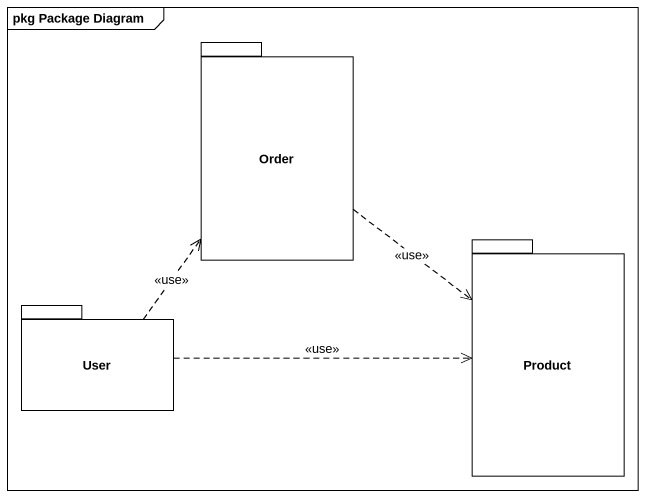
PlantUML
@startuml
mainframe pkg Package Diagram
package Order {
}
package Product {
}
package User {
}
Order ..> Product : <<use>>
User .up.> Order : <<use>>
User .right.> Product : <<use>>
@enduml
